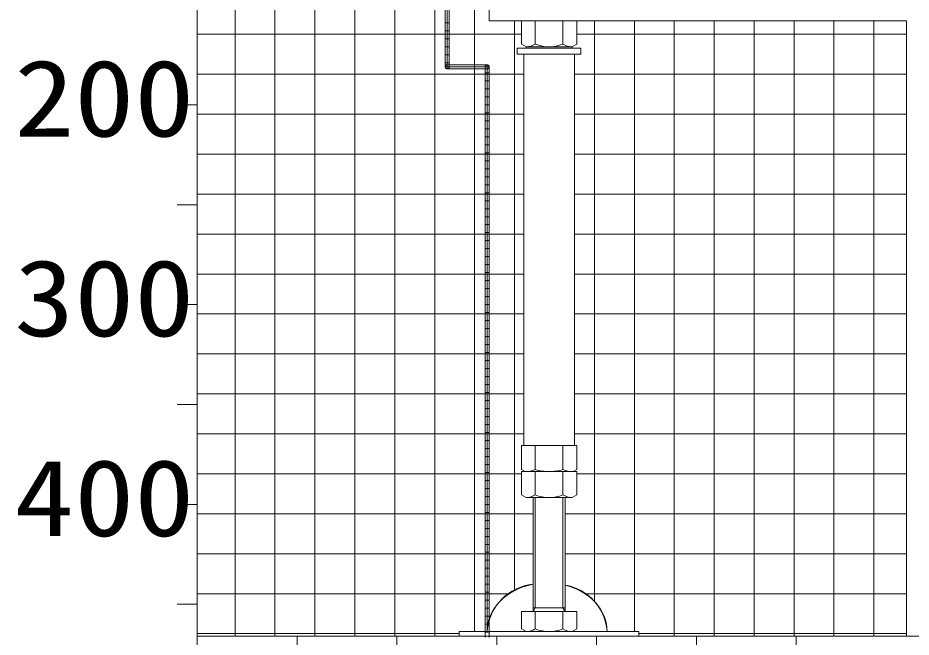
# Model space of a CAD drawing. Units: millimetres on the paper. Extents: x -305 to 305, y -152 to 152.
# Drawn here: x -127.46 to -105.09, y 36.41 to 51.91 of the extents above; entities that cross this region are included whole.
import ezdxf
from ezdxf.enums import TextEntityAlignment as Align

# ---------------------------------------------------------------- set-up
doc = ezdxf.new("R2010")
doc.units = ezdxf.units.MM
doc.layers.add('0-0_PV', color=7, linetype='Continuous', lineweight=9)
doc.styles.add('ＭＳ ゴシック', font='')
doc.styles.get('ＭＳ ゴシック').set_extended_font_data('MS Gothic')

msp = doc.modelspace()

# ---------------------------------------------------------------- linework, layer by layer
at = {"layer": '0-0_PV'}
for p, q in [((-122.963, 82.687), (-122.963, 36.437)), ((-122.017, 36.437), (-122.017, 53.837)), ((-116.017, 50.687), (-116.017, 53.837)), ((-115.653, 53.837), (-115.653, 51.837)), ((-121.017, 36.437), (-121.017, 52.837)), ((-120.017, 36.437), (-120.017, 52.837)), ((-119.017, 36.437), (-119.017, 52.837)), ((-118.017, 36.437), (-118.017, 52.837)), ((-117.017, 36.437), (-117.017, 52.837)), ((-116.653, 51.787), (-116.753, 51.787)), ((-115.653, 51.837), (-105.203, 51.837)), ((-115.017, 37.594), (-115.017, 51.837)), ((-114.846, 51.837), (-114.846, 51.255)), ((-114.499, 51.837), (-114.499, 51.255)), ((-113.806, 51.837), (-113.806, 51.255)), ((-113.46, 51.837), (-113.46, 51.255)), ((-113.017, 37.305), (-113.017, 51.837)), ((-112.017, 36.552), (-112.017, 51.837)), ((-111.017, 36.437), (-111.017, 51.837)), ((-110.017, 36.437), (-110.017, 51.837)), ((-109.017, 36.437), (-109.017, 51.837)), ((-108.017, 36.437), (-108.017, 51.837)), ((-107.017, 36.437), (-107.017, 51.837)), ((-106.017, 36.437), (-106.017, 51.837)), ((-122.963, 51.502), (-116.703, 51.502)), ((-116.653, 51.587), (-116.753, 51.587)), ((-116.703, 51.502), (-114.846, 51.502)), ((-113.46, 51.502), (-105.203, 51.502)), ((-116.653, 51.387), (-116.753, 51.387)), ((-114.728, 51.187), (-114.846, 51.255)), ((-113.46, 51.255), (-113.578, 51.187)), ((-116.653, 51.187), (-116.753, 51.187)), ((-114.953, 51.157), (-113.353, 51.157)), ((-114.788, 51.007), (-114.788, 41.207)), ((-114.728, 51.187), (-113.578, 51.187)), ((-114.728, 51.187), (-114.728, 51.157)), ((-114.728, 51.187), (-113.578, 51.187)), ((-113.578, 51.187), (-113.578, 51.157)), ((-113.518, 51.007), (-113.518, 41.207)), ((-113.353, 51.157), (-113.353, 51.007)), ((-116.653, 50.987), (-116.753, 50.987)), ((-116.653, 50.787), (-116.753, 50.787)), ((-116.017, 36.552), (-116.017, 50.687)), ((-122.963, 50.502), (-115.703, 50.502)), ((-115.653, 50.537), (-115.753, 50.537)), ((-115.653, 50.337), (-115.753, 50.337)), ((-115.703, 50.502), (-114.788, 50.502)), ((-113.518, 50.502), (-105.203, 50.502)), ((-115.653, 50.137), (-115.753, 50.137)), ((-115.653, 49.937), (-115.753, 49.937)), ((-123.463, 49.737), (-122.963, 49.737)), ((-115.653, 49.737), (-115.753, 49.737)), ((-122.963, 49.502), (-115.703, 49.502)), ((-115.653, 49.537), (-115.753, 49.537)), ((-115.703, 49.502), (-114.788, 49.502)), ((-113.518, 49.502), (-105.203, 49.502)), ((-115.653, 49.337), (-115.753, 49.337)), ((-115.653, 49.137), (-115.753, 49.137)), ((-115.653, 48.937), (-115.753, 48.937)), ((-115.653, 48.737), (-115.753, 48.737)), ((-122.963, 48.502), (-115.703, 48.502)), ((-115.653, 48.537), (-115.753, 48.537)), ((-115.653, 48.337), (-115.753, 48.337)), ((-115.703, 48.502), (-114.788, 48.502)), ((-113.518, 48.502), (-105.203, 48.502)), ((-115.653, 48.137), (-115.753, 48.137)), ((-115.653, 47.937), (-115.753, 47.937)), ((-115.653, 47.737), (-115.753, 47.737)), ((-122.963, 47.502), (-115.703, 47.502)), ((-115.653, 47.537), (-115.753, 47.537)), ((-115.703, 47.502), (-114.788, 47.502)), ((-113.518, 47.502), (-105.203, 47.502)), ((-123.463, 47.237), (-122.963, 47.237)), ((-115.653, 47.337), (-115.753, 47.337)), ((-115.653, 47.137), (-115.753, 47.137)), ((-115.653, 46.937), (-115.753, 46.937)), ((-115.653, 46.737), (-115.753, 46.737)), ((-115.653, 46.537), (-115.753, 46.537)), ((-122.963, 46.502), (-115.703, 46.502)), ((-115.653, 46.337), (-115.753, 46.337)), ((-115.703, 46.502), (-114.788, 46.502)), ((-113.518, 46.502), (-105.203, 46.502)), ((-115.653, 46.137), (-115.753, 46.137)), ((-115.653, 45.937), (-115.753, 45.937)), ((-115.653, 45.737), (-115.753, 45.737)), ((-122.963, 45.502), (-115.703, 45.502)), ((-115.653, 45.537), (-115.753, 45.537)), ((-115.703, 45.502), (-114.788, 45.502)), ((-113.518, 45.502), (-105.203, 45.502)), ((-115.653, 45.337), (-115.753, 45.337)), ((-115.653, 45.137), (-115.753, 45.137)), ((-115.653, 44.937), (-115.753, 44.937)), ((-123.463, 44.737), (-122.963, 44.737)), ((-115.653, 44.737), (-115.753, 44.737)), ((-115.653, 44.537), (-115.753, 44.537)), ((-122.963, 44.502), (-115.703, 44.502)), ((-115.653, 44.337), (-115.753, 44.337)), ((-115.703, 44.502), (-114.788, 44.502)), ((-113.518, 44.502), (-105.203, 44.502)), ((-115.653, 44.137), (-115.753, 44.137)), ((-115.653, 43.937), (-115.753, 43.937)), ((-115.653, 43.737), (-115.753, 43.737)), ((-122.963, 43.502), (-115.703, 43.502)), ((-115.653, 43.537), (-115.753, 43.537)), ((-115.703, 43.502), (-114.788, 43.502)), ((-113.518, 43.502), (-105.203, 43.502)), ((-115.653, 43.337), (-115.753, 43.337)), ((-115.653, 43.137), (-115.753, 43.137)), ((-115.653, 42.937), (-115.753, 42.937)), ((-115.653, 42.737), (-115.753, 42.737)), ((-115.653, 42.537), (-115.753, 42.537)), ((-122.963, 42.502), (-115.703, 42.502)), ((-115.653, 42.337), (-115.753, 42.337)), ((-115.703, 42.502), (-114.788, 42.502)), ((-113.518, 42.502), (-105.203, 42.502)), ((-123.463, 42.237), (-122.963, 42.237)), ((-115.653, 42.137), (-115.753, 42.137)), ((-115.653, 41.937), (-115.753, 41.937)), ((-115.653, 41.737), (-115.753, 41.737)), ((-122.963, 41.502), (-115.703, 41.502)), ((-115.653, 41.537), (-115.753, 41.537)), ((-115.703, 41.502), (-114.788, 41.502)), ((-113.518, 41.502), (-105.203, 41.502)), ((-115.653, 41.337), (-115.753, 41.337)), ((-114.846, 40.611), (-114.846, 41.207)), ((-113.46, 41.207), (-114.846, 41.207)), ((-114.499, 40.607), (-114.499, 41.207)), ((-113.806, 40.607), (-113.806, 41.207)), ((-113.46, 40.611), (-113.46, 41.207)), ((-115.653, 41.137), (-115.753, 41.137)), ((-115.653, 40.937), (-115.753, 40.937)), ((-115.653, 40.737), (-115.753, 40.737)), ((-122.963, 40.502), (-115.703, 40.502)), ((-115.653, 40.537), (-115.753, 40.537)), ((-115.703, 40.502), (-114.846, 40.502)), ((-114.846, 40.611), (-114.753, 40.557)), ((-113.46, 40.557), (-114.846, 40.557)), ((-114.846, 40.557), (-114.846, 39.975)), ((-113.553, 40.557), (-114.753, 40.557)), ((-114.499, 40.557), (-114.499, 39.975)), ((-113.806, 40.557), (-113.806, 39.975)), ((-113.46, 40.611), (-113.553, 40.557)), ((-113.46, 40.557), (-113.46, 39.975)), ((-113.46, 40.502), (-105.203, 40.502)), ((-115.653, 40.337), (-115.753, 40.337)), ((-115.653, 40.137), (-115.753, 40.137)), ((-115.653, 39.937), (-115.753, 39.937)), ((-114.846, 39.975), (-114.728, 39.907)), ((-113.578, 39.907), (-114.728, 39.907)), ((-114.553, 37.052), (-114.553, 39.907)), ((-114.498, 37.147), (-114.498, 39.907)), ((-113.808, 39.907), (-113.808, 37.147)), ((-113.753, 39.907), (-113.753, 37.052)), ((-113.578, 39.907), (-113.46, 39.975)), ((-123.463, 39.737), (-122.963, 39.737)), ((-115.653, 39.737), (-115.753, 39.737)), ((-122.963, 39.502), (-115.703, 39.502)), ((-115.653, 39.537), (-115.753, 39.537)), ((-115.703, 39.502), (-114.553, 39.502)), ((-113.753, 39.502), (-105.203, 39.502)), ((-115.653, 39.337), (-115.753, 39.337)), ((-115.653, 39.137), (-115.753, 39.137)), ((-115.653, 38.937), (-115.753, 38.937)), ((-115.653, 38.737), (-115.753, 38.737)), ((-122.963, 38.502), (-115.703, 38.502)), ((-115.653, 38.537), (-115.753, 38.537)), ((-115.703, 38.502), (-114.553, 38.502)), ((-113.753, 38.502), (-105.203, 38.502)), ((-115.653, 38.337), (-115.753, 38.337)), ((-115.653, 38.137), (-115.753, 38.137)), ((-115.653, 37.937), (-115.753, 37.937)), ((-115.653, 37.737), (-115.753, 37.737)), ((-122.963, 37.502), (-115.703, 37.502)), ((-115.653, 37.537), (-115.753, 37.537)), ((-115.703, 37.502), (-115.171, 37.502)), ((-113.238, 37.502), (-105.203, 37.502)), ((-123.463, 37.237), (-122.963, 37.237)), ((-115.653, 37.337), (-115.753, 37.337)), ((-115.653, 37.137), (-115.753, 37.137)), ((-114.553, 37.147), (-113.753, 37.147)), ((-114.553, 37.052), (-114.498, 37.147)), ((-113.753, 37.052), (-113.808, 37.147)), ((-115.653, 36.937), (-115.753, 36.937)), ((-114.846, 37.052), (-113.46, 37.052)), ((-114.846, 36.62), (-114.846, 37.052)), ((-114.499, 36.62), (-114.499, 37.052)), ((-113.806, 36.62), (-113.806, 37.052)), ((-113.46, 36.62), (-113.46, 37.052)), ((-115.653, 36.737), (-115.753, 36.737)), ((-122.963, 36.502), (-116.403, 36.502)), ((-116.403, 36.552), (-116.403, 36.437)), ((-116.403, 36.552), (-111.903, 36.552)), ((-115.653, 36.537), (-115.753, 36.537)), ((-114.728, 36.552), (-114.846, 36.62)), ((-114.728, 36.552), (-113.578, 36.552)), ((-113.46, 36.62), (-113.578, 36.552)), ((-111.903, 36.552), (-111.903, 36.437)), ((-111.903, 36.502), (-105.203, 36.502)), ((-122.963, 36.437), (-122.963, 35.937)), ((-122.963, 36.437), (-97.963, 36.437)), ((-120.463, 36.437), (-120.463, 35.937)), ((-117.963, 36.437), (-117.963, 35.937)), ((-116.403, 36.437), (-111.903, 36.437)), ((-115.463, 36.437), (-115.463, 35.937)), ((-112.963, 36.437), (-112.963, 35.937)), ((-110.463, 36.437), (-110.463, 35.937)), ((-107.963, 36.437), (-107.963, 35.937))]:
    msp.add_line(p, q, dxfattribs=at)
for points in [[(-122.904, 77.994), (-122.963, 81.337), (-122.963, 80.187), (-122.963, 77.687), (-122.963, 75.187), (-122.963, 72.687), (-122.963, 70.187), (-122.963, 67.687), (-122.963, 65.187), (-122.963, 62.687), (-122.963, 60.187), (-122.963, 57.687), (-122.963, 55.187), (-122.963, 53.837), (-121.703, 53.837), (-121.703, 52.837), (-116.703, 52.837), (-116.703, 50.687), (-115.703, 50.687), (-115.703, 36.552), (-115.7, 36.552)], [(-114.553, 37.738), (-114.553, 39.907), (-114.728, 39.907), (-114.846, 39.975), (-114.846, 40.557), (-114.753, 40.557), (-114.846, 40.611), (-114.846, 41.207), (-114.788, 41.207), (-114.788, 51.007), (-114.953, 51.007), (-114.953, 51.157), (-114.728, 51.157), (-114.728, 51.187), (-114.846, 51.255), (-114.846, 51.837), (-115.653, 51.837), (-115.653, 53.837), (-120.18, 53.837)], [(-113.46, 51.837), (-113.46, 51.255), (-113.578, 51.187), (-113.578, 51.157), (-113.353, 51.157), (-113.353, 51.007), (-113.518, 51.007), (-113.518, 41.207), (-113.46, 41.207), (-113.46, 40.611), (-113.553, 40.557), (-113.46, 40.557), (-113.46, 39.975), (-113.578, 39.907), (-113.753, 39.907), (-113.753, 37.717)], [(-112.701, 36.552), (-111.903, 36.552), (-111.903, 36.437), (-110.463, 36.437), (-107.963, 36.437), (-105.203, 36.437), (-105.203, 51.837), (-113.46, 51.837)], [(-114.953, 51.157), (-114.953, 51.007), (-113.353, 51.007)], [(-115.703, 50.737), (-116.703, 50.737), (-116.709, 50.737), (-116.715, 50.735), (-116.721, 50.734), (-116.727, 50.731), (-116.732, 50.728), (-116.737, 50.724), (-116.741, 50.719), (-116.745, 50.714), (-116.748, 50.708), (-116.75, 50.703), (-116.752, 50.696), (-116.753, 50.69), (-116.753, 50.684), (-116.752, 50.678), (-116.75, 50.672), (-116.748, 50.666), (-116.745, 50.66), (-116.741, 50.655), (-116.737, 50.651), (-116.732, 50.647), (-116.727, 50.643), (-116.721, 50.641), (-116.715, 50.639), (-116.709, 50.637), (-116.703, 50.637), (-116.703, 50.687), (-116.703, 50.737)], [(-115.659, 36.413), (-115.656, 36.419), (-115.654, 36.425), (-115.653, 36.431), (-115.653, 36.437), (-115.703, 36.437), (-115.753, 36.437), (-115.752, 36.431), (-115.751, 36.425), (-115.749, 36.419), (-115.747, 36.413)]]:
    msp.add_lwpolyline(points, dxfattribs=at)
for points in [[(-121.703, 52.837), (-121.703, 53.837), (-122.963, 53.837), (-122.963, 52.687), (-122.963, 50.187), (-122.963, 47.687), (-122.963, 45.187), (-122.963, 42.687), (-122.963, 40.187), (-122.963, 37.687), (-122.963, 36.437), (-120.463, 36.437), (-117.963, 36.437), (-116.403, 36.437), (-116.403, 36.552), (-115.703, 36.552), (-115.703, 50.687), (-116.703, 50.687), (-116.703, 52.837)], [(-116.753, 52.837), (-116.753, 50.687), (-116.653, 50.687), (-116.653, 52.837)], [(-116.703, 50.687), (-116.753, 50.687), (-116.752, 50.681), (-116.751, 50.675), (-116.749, 50.669), (-116.747, 50.663), (-116.743, 50.658), (-116.739, 50.653), (-116.735, 50.649), (-116.73, 50.645), (-116.724, 50.642), (-116.718, 50.64), (-116.712, 50.638), (-116.706, 50.637), (-116.7, 50.637), (-116.693, 50.638), (-116.687, 50.64), (-116.681, 50.642), (-116.676, 50.645), (-116.671, 50.649), (-116.666, 50.653), (-116.662, 50.658), (-116.659, 50.663), (-116.656, 50.669), (-116.654, 50.675), (-116.653, 50.681), (-116.653, 50.687)], [(-116.703, 50.637), (-115.703, 50.637), (-115.703, 50.737), (-116.703, 50.737)], [(-115.653, 50.687), (-115.653, 50.693), (-115.654, 50.699), (-115.656, 50.705), (-115.659, 50.711), (-115.662, 50.716), (-115.666, 50.721), (-115.671, 50.726), (-115.676, 50.729), (-115.681, 50.732), (-115.687, 50.735), (-115.693, 50.736), (-115.7, 50.737), (-115.706, 50.737), (-115.712, 50.736), (-115.718, 50.735), (-115.724, 50.732), (-115.73, 50.729), (-115.735, 50.726), (-115.739, 50.721), (-115.743, 50.716), (-115.747, 50.711), (-115.749, 50.705), (-115.751, 50.699), (-115.752, 50.693), (-115.753, 50.687), (-115.703, 50.687)], [(-115.753, 50.687), (-115.753, 36.437), (-115.653, 36.437), (-115.653, 50.687)], [(-115.703, 50.687), (-115.703, 50.637), (-115.696, 50.637), (-115.69, 50.639), (-115.684, 50.641), (-115.679, 50.643), (-115.673, 50.647), (-115.669, 50.651), (-115.664, 50.655), (-115.661, 50.66), (-115.657, 50.666), (-115.655, 50.672), (-115.654, 50.678), (-115.653, 50.684), (-115.653, 50.69), (-115.654, 50.696), (-115.655, 50.703), (-115.657, 50.708), (-115.661, 50.714), (-115.664, 50.719), (-115.669, 50.724), (-115.673, 50.728), (-115.679, 50.731), (-115.684, 50.734), (-115.69, 50.735), (-115.696, 50.737), (-115.703, 50.737)]]:
    msp.add_lwpolyline(points, close=True, dxfattribs=at)
for centre, radius, start, end in [((-114.737, 51.637), 0.45, 271.2052, 301.9385), ((-114.153, 52.103), 0.916, 247.7809, 292.2191), ((-113.568, 51.637), 0.45, 238.0615, 268.7948), ((-114.753, 41.225), 0.668, 270, 292.3077), ((-114.153, 41.782), 1.225, 253.5736, 270), ((-114.153, 41.782), 1.225, 270, 286.4264), ((-113.553, 41.225), 0.668, 247.6923, 270), ((-114.737, 40.357), 0.45, 271.2052, 301.9385), ((-114.153, 40.823), 0.916, 247.7809, 292.2191), ((-113.568, 40.357), 0.45, 238.0615, 268.7948), ((-114.42, 36.46), 1.286, 95.9266, 174.9954), ((-113.957, 36.473), 1.26, 4.4725, 80.6746), ((-114.741, 36.572), 0.96, 180, 181.1728), ((-114.737, 37.002), 0.45, 271.2052, 301.9385), ((-114.153, 37.468), 0.916, 247.7809, 292.2191), ((-113.568, 37.002), 0.45, 238.0615, 268.7948), ((-113.661, 36.572), 0.96, 358.8272, 360)]:
    msp.add_arc(centre, radius, start, end, dxfattribs=at)
for start_param, end_param in [(1.80778, 3.157969), (6.266809, 7.550795)]:
    msp.add_ellipse((-114.201, 36.572), major_axis=(1.5, 0), ratio=0.800001, start_param=start_param, end_param=end_param, dxfattribs=at)

# ---------------------------------------------------------------- texts
at = {"layer": '0-0_PV', "style": 'ＭＳ ゴシック', "width": 1.15}
for s, p in [('200', (-127.546, 48.367)), ('300', (-127.546, 43.367)), ('400', (-127.546, 38.367))]:
    msp.add_text(s, height=1.921, dxfattribs=at).set_placement(p, align=Align.BOTTOM_LEFT)

doc.saveas('drawing.dxf')
